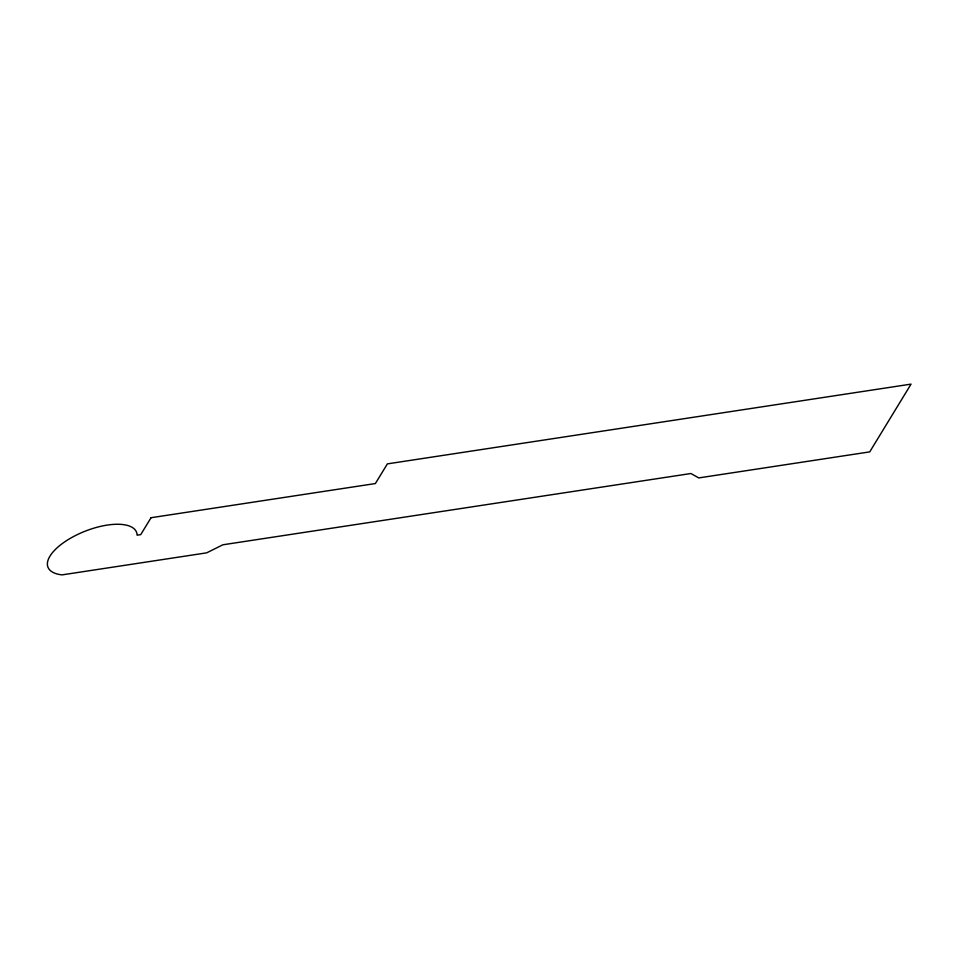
<?xml version="1.0" encoding="UTF-8"?>
<svg xmlns="http://www.w3.org/2000/svg" width="959" height="959" viewBox="0 0 959 959"><rect width="100%" height="100%" fill="white"/><g stroke="black" fill="none" stroke-linecap="round" stroke-linejoin="round"><path stroke-width="1.44" d="M151.054 517.716L140.733 534.631L137.113 535.182A47.602 19.815 -21.6 0 0 73.903 536.345A47.602 19.815 -21.6 0 0 62.083 574.873L206.653 552.852L222.884 544.784L690.924 473.518L698.751 477.918L869.729 451.881L911.05 384.127L387.376 463.88L375.365 483.552L151.054 517.716"/></g></svg>
